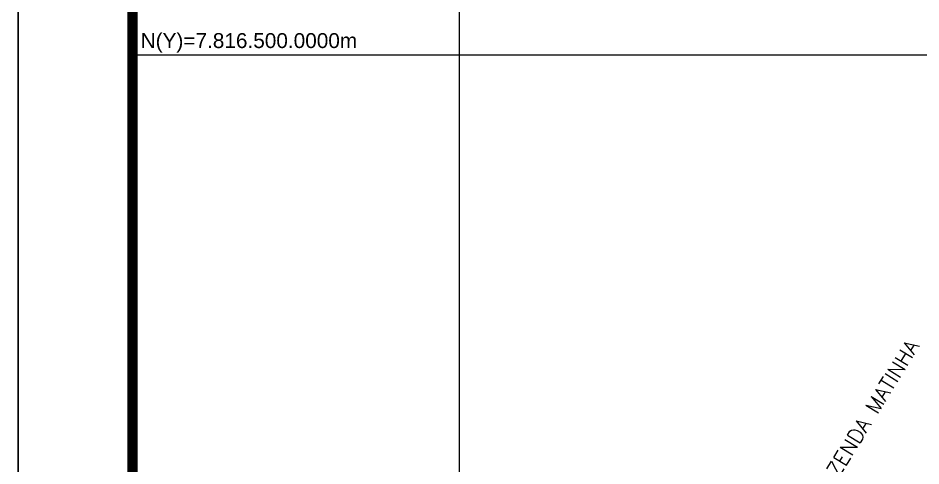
# Model space of a CAD drawing. Extents: x 726621 to 729771, y 7813734 to 7818189.
# Drawn here: x 726621 to 727805, y 7815961 to 7816548 of the extents above; entities that cross this region are included whole.
import ezdxf
from ezdxf.enums import TextEntityAlignment as Align

# ---------------------------------------------------------------- set-up
doc = ezdxf.new("R2010")
doc.units = 0
doc.header["$MEASUREMENT"] = 0
doc.linetypes.add('LIN0', pattern=[0])
for name, color, linetype in [('MALHA', 8, 'Continuous'), ('MARGEM', 5, 'Continuous'), ('TEXTO CONFRONTANTES', 7, 'Continuous')]:
    doc.layers.add(name, color=color, linetype=linetype)
doc.styles.add('Simplex', font='simplex.shx')
doc.styles.get("Standard").update_dxf_attribs({"font": 'arial.ttf'})

msp = doc.modelspace()

# ---------------------------------------------------------------- linework, layer by layer
at = {"color": 8}
for p, q in [((727200, 7814236.1), (727200, 7816584.7)), ((726771.2, 7816500), (728211.4, 7816500))]:
    msp.add_line(p, q, dxfattribs=at)
at = {"layer": 'MARGEM', "color": 174, "linetype": 'LIN0'}
msp.add_line((726621.2, 7813734.5), (726621.2, 7818189.5), dxfattribs=at)
at = {"layer": 'MARGEM', "color": 174, "linetype": 'LIN0', "flags": 128}
msp.add_lwpolyline([(729771.2, 7813734.5), (729771.2, 7818189.5), (726621.2, 7818189.5), (726621.2, 7813734.5)], close=True, dxfattribs=at)
at = {"layer": 'MARGEM', "color": 174, "linetype": 'LIN0', "const_width": 13.6, "flags": 128}
msp.add_lwpolyline([(729621.2, 7814236.1), (729621.2, 7818039.5), (726771.2, 7818039.5), (726771.2, 7814236.1)], close=True, dxfattribs=at)

# ---------------------------------------------------------------- texts
at = {"layer": 'MALHA'}
msp.add_text('N(Y)=7.816.500.0000m', height=19.5, dxfattribs=at).set_placement((727065.9, 7816518.8), align=Align.MIDDLE_RIGHT)
at = {"layer": 'TEXTO CONFRONTANTES', "linetype": 'Continuous', "style": 'Simplex'}
msp.add_text('FAZENDA MATINHA', height=19.5, rotation=58.4633, dxfattribs=at).set_placement((727681.4, 7815919.7, -639.6))

doc.saveas('drawing.dxf')
